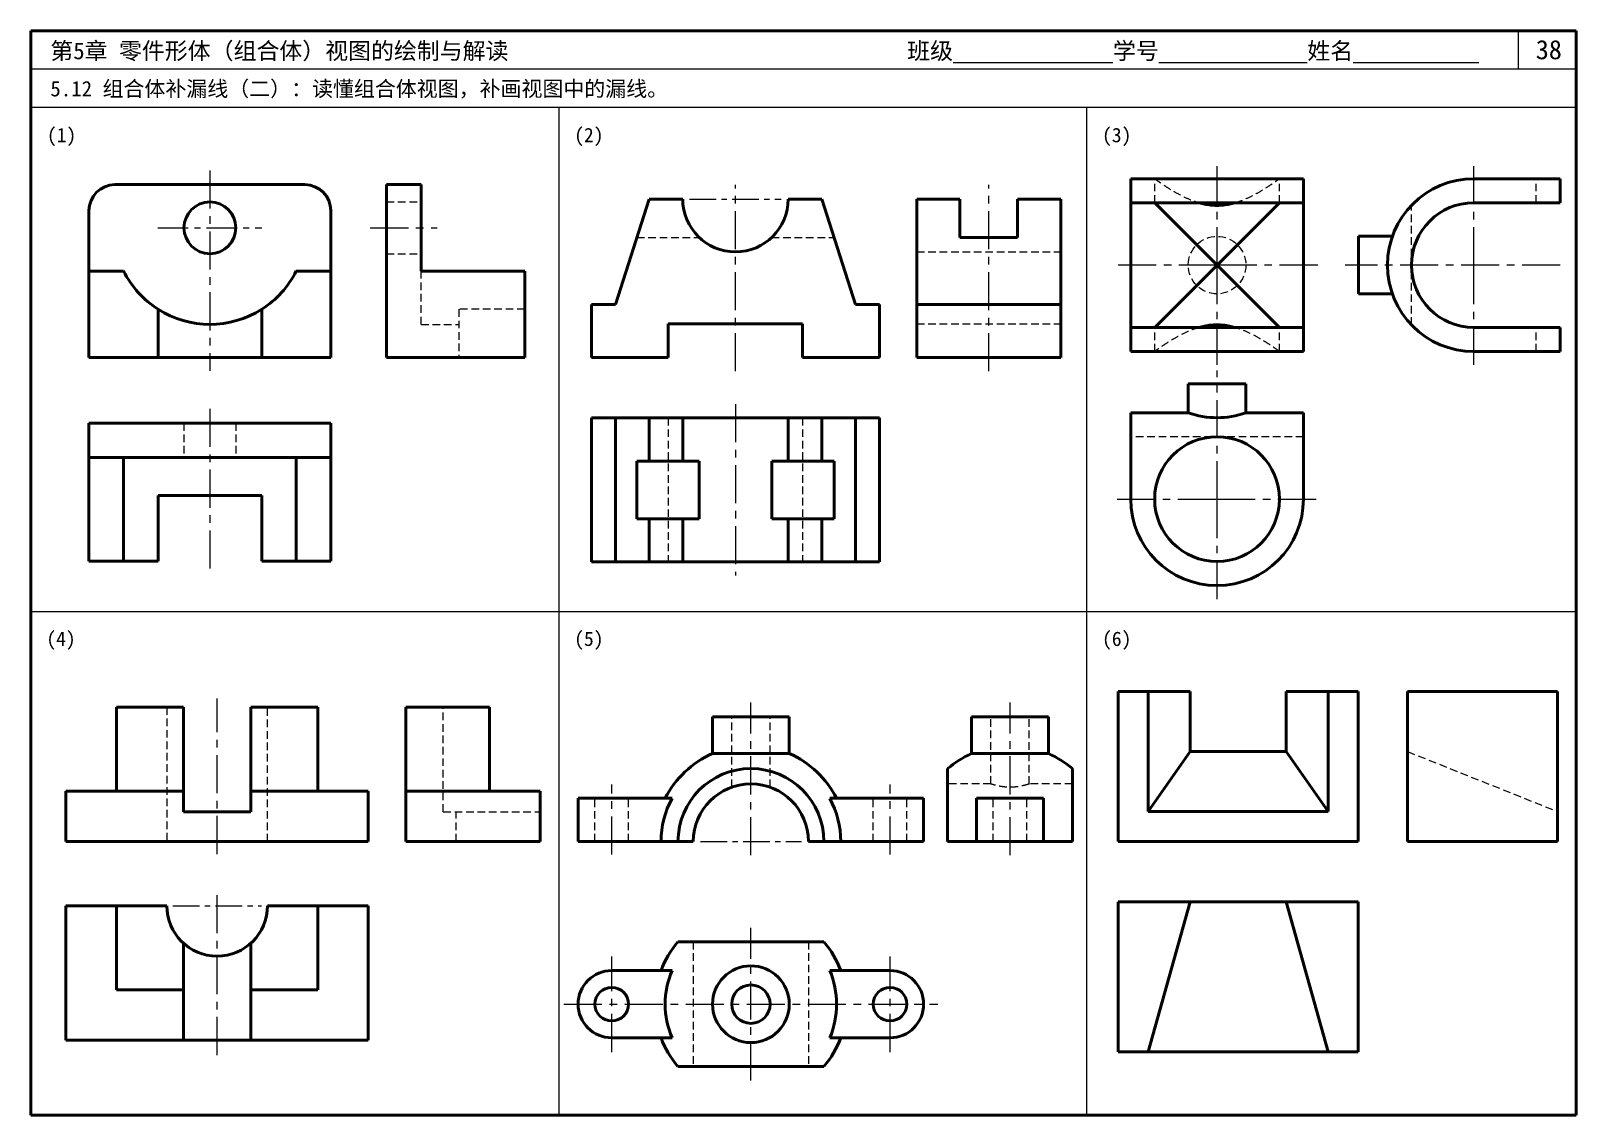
# Model space of a CAD drawing. Header units: millimetres. Extents: x 0 to 322, y 0 to 226.
import ezdxf

# ---------------------------------------------------------------- set-up
doc = ezdxf.new("R2010")
doc.units = ezdxf.units.MM
doc.header["$LTSCALE"] = 0.25
doc.linetypes.add('CENTER', pattern=[50.8, 31.75, -6.35, 6.35, -6.35])
doc.linetypes.add('HIDDEN', pattern=[9.525, 6.35, -3.175])
for name, color, linetype in [('点画线层', 7, 'CENTER'), ('答案', 1, 'Continuous'), ('虚线层', 7, 'HIDDEN')]:
    doc.layers.add(name, color=color, linetype=linetype)
doc.layers.add('粗实线层', color=7, linetype='Continuous', lineweight=50)
doc.styles.add('宋体', font='SimSun.ttf', dxfattribs={"height": 3.5})

msp = doc.modelspace()

# ---------------------------------------------------------------- linework, layer by layer
at = {"lineweight": 50}
for p, q in [((322, 226), (0, 226)), ((0, 226), (0, 0)), ((322, 0), (322, 226)), ((0, 0), (322, 0))]:
    msp.add_line(p, q, dxfattribs=at)
for p, q in [((310, 218), (310, 226)), ((322, 218), (0, 218)), ((322, 210), (0, 210)), ((110, 210), (110, 0)), ((220, 210), (220, 0)), ((0, 105), (322, 105))]:
    msp.add_line(p, q)
at = {"layer": '点画线层'}
for p, q in [((37.3, 196.91), (37.3, 155.17)), ((247.18, 177.18), (247.18, 198.01)), ((300.69, 177.18), (300.69, 198.01)), ((146.82, 155.08), (146.82, 193.88)), ((199.61, 155.08), (199.61, 193.88)), ((70.72, 184.95), (84.65, 184.95)), ((247.18, 177.18), (226.27, 177.18)), ((247.18, 156.36), (247.18, 177.18)), ((268.15, 177.18), (247.18, 177.18)), ((318.69, 177.18), (273.89, 177.18)), ((300.69, 156.36), (300.69, 177.18)), ((247.18, 128.4), (247.18, 155.23)), ((146.82, 148.18), (146.82, 112.46)), ((37.3, 147.25), (37.3, 113.78)), ((226.33, 128.4), (247.18, 128.4)), ((247.18, 107.58), (247.18, 128.4)), ((247.18, 128.4), (268.02, 128.4)), ((38.81, 54.42), (38.81, 86.81)), ((150.04, 54.15), (150.04, 85.99)), ((204.04, 54.15), (204.04, 85.99)), ((121.04, 54.34), (121.04, 68.92)), ((179.04, 54.34), (179.04, 68.92)), ((38.81, 12.52), (38.81, 46.46)), ((150.04, 7.2), (150.04, 39.04)), ((121.04, 13.15), (121.04, 33.09)), ((179.04, 13.15), (179.04, 33.09)), ((111.07, 23.12), (189.01, 23.12))]:
    msp.add_line(p, q, dxfattribs=at)
at = {"layer": '点画线层', "ltscale": 0.7}
for p, q in [((137.27, 190.95), (156.36, 190.95)), ((139.53, 57.03), (160.55, 57.03)), ((29.57, 43.63), (48.05, 43.63))]:
    msp.add_line(p, q, dxfattribs=at)
at = {"layer": '点画线层', "ltscale": 0.8}
msp.add_line((26.44, 184.95), (48.11, 184.95), dxfattribs=at)
at = {"layer": '答案', "lineweight": 50}
for p, q in [((234.18, 195.18), (260.18, 195.18)), ((234.18, 190.18), (260.18, 190.18)), ((260.18, 164.18), (234.18, 190.18)), ((234.18, 164.18), (260.18, 190.18)), ((184.61, 168.95), (214.61, 168.95)), ((234.18, 164.18), (260.18, 164.18)), ((234.18, 159.18), (260.18, 159.18)), ((128.82, 145.32), (128.82, 136.32)), ((135.82, 145.32), (135.82, 136.32)), ((157.82, 145.32), (157.82, 136.32)), ((164.82, 145.32), (164.82, 136.32)), ((126.27, 124.32), (126.27, 136.32)), ((126.27, 136.32), (139.27, 136.32)), ((139.27, 136.32), (139.27, 124.32)), ((154.37, 136.32), (167.36, 136.32)), ((154.37, 124.32), (154.37, 136.32)), ((167.36, 136.32), (167.36, 124.32)), ((139.27, 124.32), (126.27, 124.32)), ((128.82, 124.32), (128.82, 115.32)), ((135.82, 124.32), (135.82, 115.32)), ((167.36, 124.32), (154.37, 124.32)), ((157.82, 124.32), (157.82, 115.32)), ((164.82, 124.32), (164.82, 115.32)), ((232.82, 63.28), (232.82, 88.28)), ((241.57, 88.28), (241.57, 75.78)), ((261.57, 75.78), (261.57, 88.28)), ((270.32, 88.28), (270.32, 63.28)), ((158.04, 75.36), (142.04, 75.36)), ((212.04, 75.36), (196.04, 75.36)), ((232.82, 63.28), (241.57, 75.78)), ((241.57, 75.78), (261.57, 75.78)), ((261.57, 75.78), (270.32, 63.28)), ((17.81, 67.53), (31.81, 67.53)), ((59.81, 67.53), (45.81, 67.53)), ((270.32, 63.28), (232.82, 63.28))]:
    msp.add_line(p, q, dxfattribs=at)
at = {"layer": '答案', "linetype": 'HIDDEN'}
for p, q in [((74.11, 190.35), (81.31, 190.35)), ((74.11, 179.55), (81.31, 179.55)), ((81.31, 164.83), (81.31, 175.95)), ((89.19, 167.97), (89.19, 157.95)), ((102.91, 167.97), (89.19, 167.97)), ((81.31, 164.83), (89.19, 164.83)), ((85.93, 63.25), (85.93, 85.03)), ((200.04, 69.03), (200.04, 83.03)), ((208.04, 69.03), (208.04, 83.03)), ((200.04, 69.03), (191.04, 69.03)), ((217.04, 69.03), (208.04, 69.03)), ((85.93, 63.25), (106.1, 63.25)), ((88.6, 57.03), (88.6, 63.25))]:
    msp.add_line(p, q, dxfattribs=at)
at = {"layer": '答案', "lineweight": 50}
for centre, radius, start, end in [((150.04, 57.03), 15.2, 0, 180), ((150.04, 23.12), 17.86, 156.9257, 203.0743), ((150.04, 23.12), 17.86, 336.9257, 23.0743)]:
    msp.add_arc(centre, radius, start, end, dxfattribs=at)
at = {"layer": '答案', "linetype": 'HIDDEN'}
for points, knots in [([(234.18, 195.18), (234.18, 195.18), (234.26, 195.12), (234.61, 194.88), (234.87, 194.69), (235.54, 194.22), (235.96, 193.94), (236.9, 193.32), (237.43, 192.99), (238.55, 192.32), (239.18, 191.97), (240.57, 191.27), (241.32, 190.92), (242.54, 190.46), (242.98, 190.31), (243.44, 190.18)], [-20.607834, -20.607834, -20.607834, -20.607834, -18.053884, -18.053884, -15.499934, -15.499934, -12.945984, -12.945984, -10.392033, -10.392033, -7.794025, -7.794025, -5.196017, -5.196017, -3.780431, -3.780431, -3.780431, -3.780431]), ([(250.92, 190.18), (251.37, 190.31), (251.81, 190.46), (253.03, 190.92), (253.78, 191.27), (255.17, 191.97), (255.8, 192.32), (256.92, 192.99), (257.45, 193.32), (258.4, 193.94), (258.81, 194.22), (259.49, 194.69), (259.75, 194.88), (260.09, 195.12), (260.18, 195.18), (260.18, 195.18)], [3.780431, 3.780431, 3.780431, 3.780431, 5.196017, 5.196017, 7.794025, 7.794025, 10.392033, 10.392033, 12.945984, 12.945984, 15.499934, 15.499934, 18.053884, 18.053884, 20.607834, 20.607834, 20.607834, 20.607834]), ([(243.44, 164.18), (242.98, 164.05), (242.54, 163.9), (241.32, 163.44), (240.57, 163.1), (239.18, 162.4), (238.55, 162.04), (237.43, 161.38), (236.9, 161.05), (235.96, 160.43), (235.54, 160.15), (234.87, 159.68), (234.61, 159.49), (234.26, 159.25), (234.18, 159.18), (234.18, 159.18)], [3.780431, 3.780431, 3.780431, 3.780431, 5.196017, 5.196017, 7.794025, 7.794025, 10.392033, 10.392033, 12.945984, 12.945984, 15.499934, 15.499934, 18.053884, 18.053884, 20.607834, 20.607834, 20.607834, 20.607834]), ([(260.18, 159.18), (260.18, 159.18), (260.09, 159.25), (259.75, 159.49), (259.49, 159.68), (258.81, 160.15), (258.4, 160.43), (257.45, 161.05), (256.92, 161.38), (255.8, 162.04), (255.17, 162.4), (253.78, 163.1), (253.03, 163.44), (251.81, 163.9), (251.37, 164.05), (250.92, 164.18)], [-20.607834, -20.607834, -20.607834, -20.607834, -18.053884, -18.053884, -15.499934, -15.499934, -12.945984, -12.945984, -10.392033, -10.392033, -7.794025, -7.794025, -5.196017, -5.196017, -3.780431, -3.780431, -3.780431, -3.780431]), ([(208.04, 69.03), (208.04, 69.03), (208.01, 69.02), (207.91, 68.98), (207.83, 68.96), (207.63, 68.9), (207.5, 68.86), (207.21, 68.78), (207.04, 68.73), (206.69, 68.65), (206.49, 68.6), (206.06, 68.52), (205.82, 68.48), (205.33, 68.41), (205.07, 68.38), (204.55, 68.35), (204.29, 68.34), (203.79, 68.34), (203.52, 68.35), (203.01, 68.38), (202.75, 68.41), (202.26, 68.48), (202.02, 68.52), (201.59, 68.6), (201.39, 68.65), (201.03, 68.73), (200.87, 68.78), (200.58, 68.86), (200.45, 68.9), (200.24, 68.96), (200.17, 68.98), (200.06, 69.02), (200.04, 69.03), (200.04, 69.03)], [6.077601, 6.077601, 6.077601, 6.077601, 6.837125, 6.837125, 7.596649, 7.596649, 8.356173, 8.356173, 9.115697, 9.115697, 9.875573, 9.875573, 10.63545, 10.63545, 11.395326, 11.395326, 12.155202, 12.155202, 12.915079, 12.915079, 13.674955, 13.674955, 14.434831, 14.434831, 15.194708, 15.194708, 15.954232, 15.954232, 16.713756, 16.713756, 17.47328, 17.47328, 18.232804, 18.232804, 18.232804, 18.232804])]:
    msp.add_open_spline(points, degree=3, knots=knots, dxfattribs=at)
at = {"layer": '答案', "lineweight": 50}
for points in [[(243.44, 190.18), (243.81, 190.08), (244.2, 189.98), (245.01, 189.81), (245.44, 189.75), (246.31, 189.66), (246.74, 189.63), (247.18, 189.63), (247.61, 189.63), (248.04, 189.66), (248.91, 189.75), (249.34, 189.81), (250.16, 189.98), (250.54, 190.08), (250.92, 190.18)], [(250.92, 164.18), (250.54, 164.29), (250.16, 164.39), (249.34, 164.55), (248.91, 164.62), (248.04, 164.71), (247.61, 164.73), (247.18, 164.73), (246.74, 164.73), (246.31, 164.71), (245.44, 164.62), (245.01, 164.55), (244.2, 164.39), (243.81, 164.29), (243.44, 164.18)]]:
    msp.add_open_spline(points, degree=3, knots=[-3.780431, -3.780431, -3.780431, -3.780431, -2.598008, -2.598008, -1.299004, -1.299004, 0, 0, 0, 1.299004, 1.299004, 2.598008, 2.598008, 3.780431, 3.780431, 3.780431, 3.780431], dxfattribs=at)
at = {"layer": '粗实线层'}
for p, q in [((57.1, 193.95), (17.5, 193.95)), ((81.31, 193.95), (74.11, 193.95)), ((74.11, 193.95), (74.11, 157.95)), ((81.31, 175.95), (81.31, 193.95)), ((229.18, 195.18), (234.18, 195.18)), ((229.18, 159.18), (229.18, 195.18)), ((260.18, 195.18), (265.18, 195.18)), ((265.18, 159.18), (265.18, 195.18)), ((300.69, 195.18), (318.69, 195.18)), ((318.69, 190.18), (318.69, 195.18)), ((121.82, 168.95), (128.82, 190.95)), ((128.82, 190.95), (135.82, 190.95)), ((157.82, 190.95), (164.82, 190.95)), ((171.82, 168.95), (164.82, 190.95)), ((184.61, 190.95), (193.61, 190.95)), ((184.61, 190.95), (184.61, 157.95)), ((193.61, 182.95), (193.61, 190.95)), ((205.61, 182.95), (205.61, 190.95)), ((205.61, 190.95), (214.61, 190.95)), ((214.61, 190.95), (214.61, 157.95)), ((229.18, 190.18), (234.18, 190.18)), ((260.18, 190.18), (265.18, 190.18)), ((300.69, 190.18), (318.69, 190.18)), ((12.1, 188.55), (12.1, 157.95)), ((62.5, 188.55), (62.5, 157.95)), ((193.61, 182.95), (205.61, 182.95)), ((283.72, 183.18), (276.69, 183.18)), ((276.69, 171.18), (276.69, 183.18)), ((19.3, 175.95), (12.1, 175.95)), ((62.5, 175.95), (55.3, 175.95)), ((81.31, 175.95), (102.91, 175.95)), ((102.91, 175.95), (102.91, 157.95)), ((283.72, 171.18), (276.69, 171.18)), ((26.5, 157.95), (26.5, 167.97)), ((48.1, 167.97), (48.1, 157.95)), ((116.82, 168.95), (116.82, 157.95)), ((116.82, 168.95), (121.82, 168.95)), ((171.82, 168.95), (176.82, 168.95)), ((176.82, 157.95), (176.82, 168.95)), ((132.82, 164.95), (160.82, 164.95)), ((132.82, 157.95), (132.82, 164.95)), ((160.82, 157.95), (160.82, 164.95)), ((229.18, 164.18), (234.18, 164.18)), ((260.18, 164.18), (265.18, 164.18)), ((300.69, 164.18), (318.69, 164.18)), ((318.69, 159.18), (318.69, 164.18)), ((62.5, 157.95), (12.1, 157.95)), ((102.91, 157.95), (74.11, 157.95)), ((116.82, 157.95), (132.82, 157.95)), ((160.82, 157.95), (176.82, 157.95)), ((184.61, 157.95), (214.61, 157.95)), ((229.18, 159.18), (234.18, 159.18)), ((260.18, 159.18), (265.18, 159.18)), ((300.69, 159.18), (318.69, 159.18)), ((241.18, 146.4), (241.18, 152.4)), ((241.18, 152.4), (253.18, 152.4)), ((253.18, 146.4), (253.18, 152.4)), ((176.82, 145.32), (116.82, 145.32)), ((116.82, 145.32), (116.82, 115.32)), ((121.82, 145.32), (121.82, 115.32)), ((171.82, 115.32), (171.82, 145.32)), ((176.82, 115.32), (176.82, 145.32)), ((229.18, 128.4), (229.18, 146.4)), ((229.18, 146.4), (241.18, 146.4)), ((253.18, 146.4), (265.18, 146.4)), ((265.18, 128.4), (265.18, 146.4)), ((62.5, 144.25), (12.1, 144.25)), ((12.1, 144.25), (12.1, 115.45)), ((62.5, 144.25), (62.5, 115.45)), ((12.1, 137.05), (62.5, 137.05)), ((19.3, 115.45), (19.3, 137.05)), ((55.3, 137.05), (55.3, 115.45)), ((26.5, 115.45), (26.5, 129.17)), ((26.5, 129.17), (48.1, 129.17)), ((48.1, 129.17), (48.1, 115.45)), ((26.5, 115.45), (12.1, 115.45)), ((62.5, 115.45), (48.1, 115.45)), ((116.82, 115.32), (176.82, 115.32)), ((226.57, 57.03), (226.57, 88.28)), ((241.57, 88.28), (226.57, 88.28)), ((276.57, 88.28), (261.57, 88.28)), ((276.57, 57.03), (276.57, 88.28)), ((286.87, 57.03), (286.87, 88.28)), ((286.87, 88.28), (318.12, 88.28)), ((318.12, 57.03), (318.12, 88.28)), ((17.81, 67.53), (17.81, 85.03)), ((31.81, 85.03), (17.81, 85.03)), ((31.81, 63.25), (31.81, 85.03)), ((59.81, 85.03), (45.81, 85.03)), ((45.81, 85.03), (45.81, 63.25)), ((59.81, 67.53), (59.81, 85.03)), ((95.6, 85.03), (78.1, 85.03)), ((78.1, 57.03), (78.1, 85.03)), ((95.6, 67.53), (95.6, 85.03)), ((142.04, 75.36), (142.04, 83.03)), ((158.04, 83.03), (142.04, 83.03)), ((158.04, 75.36), (158.04, 83.03)), ((196.04, 75.36), (196.04, 83.03)), ((212.04, 83.03), (196.04, 83.03)), ((212.04, 75.36), (212.04, 83.03)), ((191.04, 57.03), (191.04, 72.23)), ((217.04, 57.03), (217.04, 72.23)), ((7.31, 57.03), (7.31, 67.53)), ((17.81, 67.53), (7.31, 67.53)), ((70.31, 67.53), (59.81, 67.53)), ((70.31, 57.03), (70.31, 67.53)), ((106.1, 67.53), (78.1, 67.53)), ((106.1, 57.03), (106.1, 67.53)), ((114.04, 57.03), (114.04, 66.03)), ((133.61, 66.03), (114.04, 66.03)), ((166.47, 66.03), (186.04, 66.03)), ((186.04, 57.03), (186.04, 66.03)), ((197.04, 57.03), (197.04, 66.03)), ((211.04, 66.03), (197.04, 66.03)), ((211.04, 57.03), (211.04, 66.03)), ((45.81, 63.25), (31.81, 63.25)), ((7.31, 57.03), (70.31, 57.03)), ((78.1, 57.03), (106.1, 57.03)), ((138.04, 57.03), (114.04, 57.03)), ((162.04, 57.03), (186.04, 57.03)), ((191.04, 57.03), (217.04, 57.03)), ((276.57, 57.03), (226.57, 57.03)), ((286.87, 57.03), (318.12, 57.03)), ((7.31, 15.63), (7.31, 43.63)), ((7.31, 43.63), (28.31, 43.63)), ((17.81, 26.13), (17.81, 43.63)), ((49.31, 43.63), (70.31, 43.63)), ((59.81, 43.63), (59.81, 26.13)), ((70.31, 43.63), (70.31, 15.63)), ((276.57, 44.43), (226.57, 44.43)), ((226.57, 44.43), (226.57, 13.18)), ((241.57, 44.43), (232.82, 13.18)), ((261.57, 44.43), (270.32, 13.18)), ((276.57, 13.18), (276.57, 44.43)), ((31.81, 26.13), (31.81, 35.8)), ((45.81, 35.8), (45.81, 26.13)), ((134.84, 36.12), (165.24, 36.12)), ((121.04, 30.12), (133.61, 30.12)), ((179.04, 30.12), (166.47, 30.12)), ((31.81, 26.13), (17.81, 26.13)), ((31.81, 15.63), (31.81, 26.13)), ((59.81, 26.13), (45.81, 26.13)), ((45.81, 26.13), (45.81, 15.63)), ((121.04, 16.12), (133.61, 16.12)), ((179.04, 16.12), (166.47, 16.12)), ((70.31, 15.63), (7.31, 15.63)), ((226.57, 13.18), (276.57, 13.18)), ((134.84, 10.12), (165.24, 10.12))]:
    msp.add_line(p, q, dxfattribs=at)
for centre, radius in [((37.3, 184.95), 5.4), ((247.18, 128.4), 13), ((150.04, 23.12), 8), ((121.04, 23.12), 3.5), ((150.04, 23.12), 4), ((179.04, 23.12), 3.5)]:
    msp.add_circle(centre, radius, dxfattribs=at)
for centre, radius, start, end in [((17.5, 188.55), 5.4, 90, 180), ((57.1, 188.55), 5.4, 0, 90), ((300.69, 177.18), 18, 90, 270), ((146.82, 190.95), 11, 180, 360), ((300.69, 177.18), 13, 90, 270), ((37.3, 184.95), 20.12, 206.5651, 237.5437), ((37.3, 184.95), 20.12, 302.4563, 333.4349), ((37.3, 184.95), 20.12, 237.5437, 302.4563), ((247.18, 163.37), 18, 250.5288, 289.4712), ((247.18, 128.4), 18, 180, 0), ((150.04, 57.03), 20, 113.5782, 153.2563), ((150.04, 57.03), 20, 26.7437, 66.4218), ((204.04, 57.03), 20, 113.5782, 130.5416), ((204.04, 57.03), 20, 49.4584, 66.4218), ((150.04, 57.03), 12, 0, 180), ((150.04, 57.03), 18.73, 151.2895, 180), ((150.04, 57.03), 18.73, 0, 28.7105), ((38.81, 43.63), 10.5, 180, 0), ((150.04, 23.12), 20, 139.4584, 159.5127), ((150.04, 23.12), 20, 20.4873, 40.5416), ((121.04, 23.12), 7, 90, 270), ((179.04, 23.12), 7, 270, 90), ((150.04, 23.12), 20, 200.4873, 220.5416), ((150.04, 23.12), 20, 319.4584, 339.5127)]:
    msp.add_arc(centre, radius, start, end, dxfattribs=at)
at = {"layer": '虚线层'}
for p, q in [((234.18, 190.18), (234.18, 195.18)), ((260.18, 190.18), (260.18, 195.18)), ((313.69, 190.18), (313.69, 195.18)), ((287.69, 164.73), (287.69, 189.63)), ((126.27, 182.95), (139.27, 182.95)), ((154.37, 182.95), (167.36, 182.95)), ((184.61, 179.95), (214.61, 179.95)), ((184.61, 164.95), (214.61, 164.95)), ((234.18, 159.18), (234.18, 164.18)), ((260.18, 159.18), (260.18, 164.18)), ((313.69, 159.18), (313.69, 164.18)), ((132.82, 145.32), (132.82, 115.32)), ((160.82, 145.32), (160.82, 115.32)), ((31.9, 144.25), (31.9, 137.05)), ((42.7, 144.25), (42.7, 137.05)), ((265.18, 141.4), (229.18, 141.4)), ((28.31, 85.03), (28.31, 57.03)), ((49.31, 57.03), (49.31, 85.03)), ((146.04, 68.34), (146.04, 83.03)), ((154.04, 68.34), (154.04, 83.03)), ((286.87, 75.78), (318.12, 63.28)), ((117.54, 57.03), (117.54, 66.03)), ((124.54, 57.03), (124.54, 66.03)), ((175.54, 57.03), (175.54, 66.03)), ((182.54, 57.03), (182.54, 66.03)), ((200.54, 57.03), (200.54, 66.03)), ((207.54, 57.03), (207.54, 66.03)), ((138.04, 36.12), (138.04, 10.12)), ((162.04, 36.12), (162.04, 10.12))]:
    msp.add_line(p, q, dxfattribs=at)
msp.add_circle((247.18, 177.18), 6, dxfattribs=at)

# ---------------------------------------------------------------- texts
at = {"style": '宋体'}
for s, height, p in [('第5章 零件形体（组合体）视图的绘制与解读', 3.5, (4.05, 220.09)), ('班级%%U              %%U学号%%U             %%U姓名%%U           ', 3.5, (182.61, 220.09)), ('38', 4, (313.6, 220.09)), ('5.12 组合体补漏线（二）：读懂组合体视图，补画视图中的漏线。', 3.2, (4.05, 212.35)), ('(1)', 3, (3.33, 202.79)), ('(2)', 3, (113.21, 202.79)), ('(3)', 3, (223.21, 202.79)), ('(4)', 3, (3.21, 97.79)), ('(5)', 3, (113.21, 97.79)), ('(6)', 3, (223.21, 97.79))]:
    msp.add_text(s, height=height, dxfattribs=at).set_placement(p)

doc.saveas('drawing.dxf')
